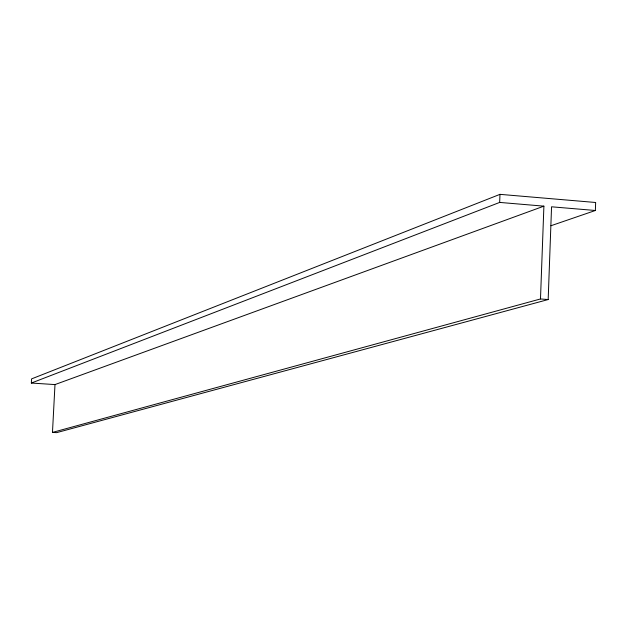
<?xml version="1.0" encoding="UTF-8"?>
<svg xmlns="http://www.w3.org/2000/svg" width="627" height="627" viewBox="0 0 627 627"><rect width="100%" height="100%" fill="white"/><g stroke="black" fill="none" stroke-linecap="round" stroke-linejoin="round"><path stroke-width="0.94" d="M550.945 225.736L595.368 210.492L595.65 202.49L499.978 194.346L31.569 378.888L31.35 383.042L54.988 384.586L543.899 206.15L540.49 298.961L52.472 432.403L54.988 384.586M52.472 432.403L56.579 432.654L548.17 299.549L551.556 206.8L595.368 210.492M31.35 383.042L499.672 202.419L499.978 194.346M540.49 298.961L548.17 299.549M499.672 202.419L543.899 206.15"/></g></svg>
